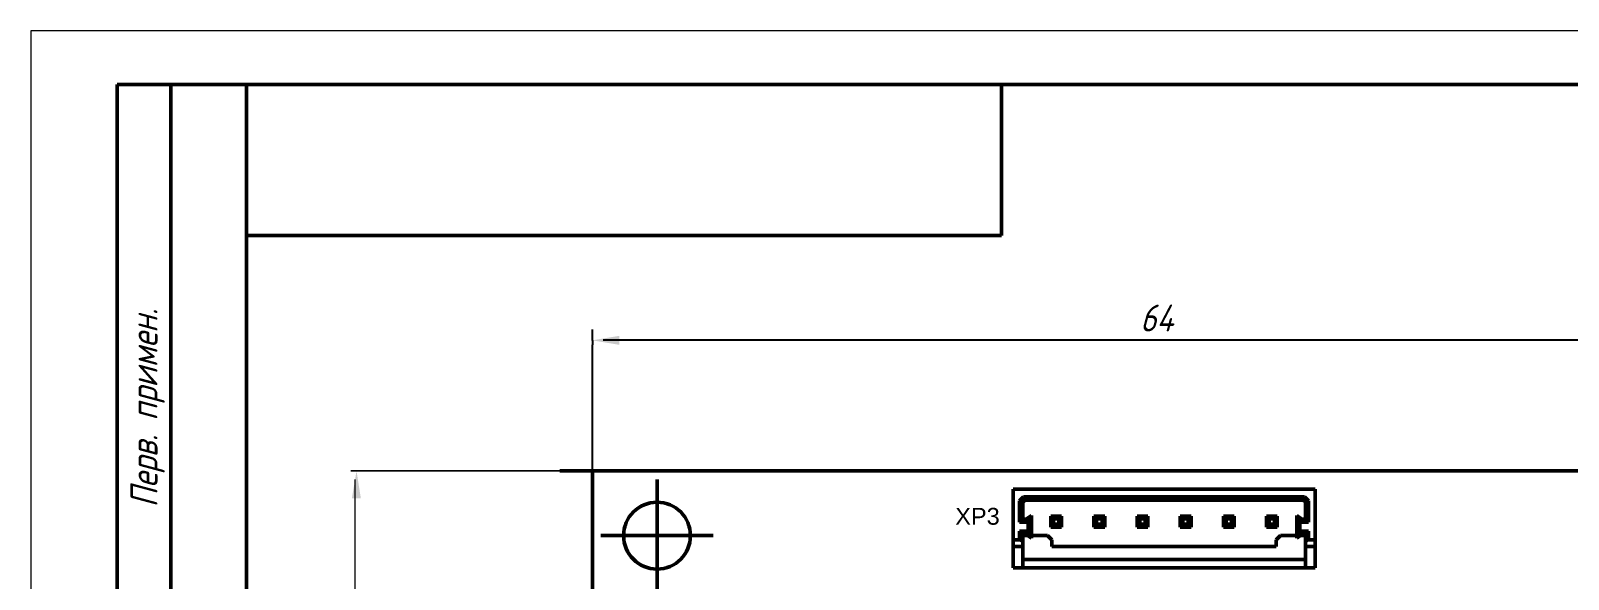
# Model space of a CAD drawing. Header units: millimetres. Extents: x 0 to 866, y 0 to 297.
# Drawn here: x 0 to 142.5, y 246.1 to 297 of the extents above; entities that cross this region are included whole.
import ezdxf
from ezdxf.enums import TextEntityAlignment as Align

# ---------------------------------------------------------------- set-up
doc = ezdxf.new("R2010")
doc.units = ezdxf.units.MM
doc.linetypes.add('ACAD_ISO10W100', pattern=[18, 12, -3, 0, -3])
for name, color, linetype, lineweight in [('AXIS', 2, 'ACAD_ISO10W100', 25), ('OSN25', 2, 'Continuous', 20), ('OSN50', 3, 'Continuous', 50), ('TEXT', 1, 'Continuous', 30)]:
    doc.layers.add(name, color=color, linetype=linetype, lineweight=lineweight)
doc.layers.add('Dim', color=2, linetype='Continuous')
doc.styles.add('Arial0', font='arial.ttf', dxfattribs={"height": 1.2192})
doc.styles.add('E', font='simplex.shx', dxfattribs={"width": 0.8, "oblique": 15})

msp = doc.modelspace()

# ---------------------------------------------------------------- linework, layer by layer
at = {"layer": 'AXIS'}
msp.add_line((52.07, 256.14), (52.07, 267.87), dxfattribs=at)
at = {"layer": 'Dim'}
for p, q in [((52.07, 268.29), (52.07, 269.29)), ((52.07, 268.29), (52.07, 267.87)), ((53.06, 268.33), (161.03, 268.33))]:
    msp.add_line(p, q, dxfattribs=at)
for points in [[(54.57, 268.71), (54.57, 267.87), (52.07, 268.29)], [(54.57, 268.71), (54.57, 267.87), (52.07, 268.29)], [(30.6, 253.64), (29.77, 253.64), (30.2, 256.18)]]:
    msp.add_solid(points, dxfattribs=at)
at = {"layer": 'OSN25', "color": 2}
for p, q in [((52.66, 256.18), (29.66, 256.18)), ((29.66, 256.18), (52.66, 256.18)), ((30.06, 205.18), (30.06, 255.37)), ((58.06, 244.98), (58.06, 255.38)), ((52.86, 250.18), (63.26, 250.18))]:
    msp.add_line(p, q, dxfattribs=at)
at = {"layer": 'OSN25', "linetype": 'Continuous'}
msp.add_lwpolyline([(0, 0), (420, 0), (420, 297), (0, 297)], close=True, dxfattribs=at)
at = {"layer": 'OSN50'}
msp.add_line((13, 292), (13, 172), dxfattribs=at)
at = {"layer": 'OSN50', "color": 3}
for p, q in [((49.06, 256.18), (172.06, 256.18)), ((52.06, 156.18), (52.06, 256.18)), ((58.06, 244.98), (58.06, 255.38)), ((119.06, 254.48), (91.06, 254.48)), ((91.06, 254.48), (91.06, 247.18)), ((91.06, 249.78), (91.06, 254.48)), ((119.06, 254.48), (91.06, 254.48)), ((119.06, 254.48), (91.06, 254.48)), ((91.06, 254.48), (91.06, 247.18)), ((91.06, 249.78), (91.06, 254.48)), ((119.06, 254.48), (91.06, 254.48)), ((92.04, 253.78), (91.66, 253.41)), ((92.04, 253.78), (91.66, 253.41)), ((92.16, 253.48), (92.04, 253.78)), ((118.09, 253.78), (92.04, 253.78)), ((92.16, 253.48), (92.04, 253.78)), ((118.09, 253.78), (92.04, 253.78)), ((118.09, 253.78), (117.96, 253.48)), ((118.09, 253.78), (117.96, 253.48)), ((118.46, 253.41), (118.09, 253.78)), ((118.46, 253.41), (118.09, 253.78)), ((119.06, 247.18), (119.06, 254.48)), ((119.06, 249.78), (119.06, 254.48)), ((119.06, 247.18), (119.06, 254.48)), ((119.06, 249.78), (119.06, 254.48)), ((91.96, 253.28), (91.66, 253.41)), ((91.66, 251.42), (91.66, 253.41)), ((91.96, 253.28), (91.66, 253.41)), ((91.66, 251.42), (91.66, 253.41)), ((92.16, 253.48), (91.96, 253.28)), ((92.16, 253.48), (91.96, 253.28)), ((91.96, 251.72), (91.96, 253.28)), ((91.96, 251.72), (91.96, 253.28)), ((117.96, 253.48), (92.16, 253.48)), ((117.96, 253.48), (92.16, 253.48)), ((118.16, 253.28), (117.96, 253.48)), ((118.16, 253.28), (117.96, 253.48)), ((118.46, 253.41), (118.16, 253.28)), ((118.46, 253.41), (118.16, 253.28)), ((118.16, 251.72), (118.16, 253.28)), ((118.16, 251.72), (118.16, 253.28)), ((118.46, 251.42), (118.46, 253.41)), ((118.46, 251.42), (118.46, 253.41)), ((91.96, 251.72), (91.66, 251.42)), ((91.96, 251.72), (91.66, 251.42)), ((92.37, 251.42), (91.66, 251.42)), ((92.37, 251.42), (91.66, 251.42)), ((92.28, 251.72), (91.96, 251.72)), ((92.28, 251.72), (91.96, 251.72)), ((92.76, 252.04), (92.28, 251.72)), ((92.76, 252.04), (92.28, 251.72)), ((92.37, 251.42), (92.28, 251.72)), ((92.37, 251.42), (92.28, 251.72)), ((92.46, 251.48), (92.37, 251.42)), ((92.46, 251.48), (92.37, 251.42)), ((92.76, 252.04), (92.46, 251.48)), ((92.76, 252.04), (92.46, 251.48)), ((92.46, 250.52), (92.46, 251.48)), ((92.46, 250.52), (92.46, 251.48)), ((92.76, 249.96), (92.76, 252.04)), ((92.76, 249.96), (92.76, 252.04)), ((95.56, 251.98), (94.56, 251.98)), ((94.81, 251.73), (94.56, 251.98)), ((94.56, 250.98), (94.56, 251.98)), ((95.56, 251.98), (94.56, 251.98)), ((94.81, 251.73), (94.56, 251.98)), ((94.56, 250.98), (94.56, 251.98)), ((94.81, 251.23), (94.56, 250.98)), ((94.81, 251.23), (94.56, 250.98)), ((95.56, 250.98), (94.56, 250.98)), ((95.56, 250.98), (94.56, 250.98)), ((95.31, 251.73), (94.81, 251.73)), ((94.81, 251.23), (94.81, 251.73)), ((95.31, 251.73), (94.81, 251.73)), ((94.81, 251.23), (94.81, 251.73)), ((95.31, 251.23), (94.81, 251.23)), ((95.31, 251.23), (94.81, 251.23)), ((95.56, 251.98), (95.31, 251.73)), ((95.56, 251.98), (95.31, 251.73)), ((95.31, 251.23), (95.31, 251.73)), ((95.31, 251.23), (95.31, 251.73)), ((95.56, 250.98), (95.31, 251.23)), ((95.56, 250.98), (95.31, 251.23)), ((95.56, 250.98), (95.56, 251.98)), ((95.56, 250.98), (95.56, 251.98)), ((99.56, 251.98), (98.56, 251.98)), ((98.81, 251.73), (98.56, 251.98)), ((98.56, 250.98), (98.56, 251.98)), ((99.56, 251.98), (98.56, 251.98)), ((98.81, 251.73), (98.56, 251.98)), ((98.56, 250.98), (98.56, 251.98)), ((98.81, 251.23), (98.56, 250.98)), ((98.81, 251.23), (98.56, 250.98)), ((99.56, 250.98), (98.56, 250.98)), ((99.56, 250.98), (98.56, 250.98)), ((99.31, 251.73), (98.81, 251.73)), ((98.81, 251.23), (98.81, 251.73)), ((99.31, 251.73), (98.81, 251.73)), ((98.81, 251.23), (98.81, 251.73)), ((99.31, 251.23), (98.81, 251.23)), ((99.31, 251.23), (98.81, 251.23)), ((99.56, 251.98), (99.31, 251.73)), ((99.56, 251.98), (99.31, 251.73)), ((99.31, 251.23), (99.31, 251.73)), ((99.31, 251.23), (99.31, 251.73)), ((99.56, 250.98), (99.31, 251.23)), ((99.56, 250.98), (99.31, 251.23)), ((99.56, 250.98), (99.56, 251.98)), ((99.56, 250.98), (99.56, 251.98)), ((103.56, 251.98), (102.56, 251.98)), ((102.81, 251.73), (102.56, 251.98)), ((102.56, 250.98), (102.56, 251.98)), ((103.56, 251.98), (102.56, 251.98)), ((102.81, 251.73), (102.56, 251.98)), ((102.56, 250.98), (102.56, 251.98)), ((102.81, 251.23), (102.56, 250.98)), ((102.81, 251.23), (102.56, 250.98)), ((103.56, 250.98), (102.56, 250.98)), ((103.56, 250.98), (102.56, 250.98)), ((103.31, 251.73), (102.81, 251.73)), ((102.81, 251.23), (102.81, 251.73)), ((103.31, 251.73), (102.81, 251.73)), ((102.81, 251.23), (102.81, 251.73)), ((103.31, 251.23), (102.81, 251.23)), ((103.31, 251.23), (102.81, 251.23)), ((103.56, 251.98), (103.31, 251.73)), ((103.56, 251.98), (103.31, 251.73)), ((103.31, 251.23), (103.31, 251.73)), ((103.31, 251.23), (103.31, 251.73)), ((103.56, 250.98), (103.31, 251.23)), ((103.56, 250.98), (103.31, 251.23)), ((103.56, 250.98), (103.56, 251.98)), ((103.56, 250.98), (103.56, 251.98)), ((107.56, 251.98), (106.56, 251.98)), ((106.81, 251.73), (106.56, 251.98)), ((106.56, 250.98), (106.56, 251.98)), ((107.56, 251.98), (106.56, 251.98)), ((106.81, 251.73), (106.56, 251.98)), ((106.56, 250.98), (106.56, 251.98)), ((106.81, 251.23), (106.56, 250.98)), ((106.81, 251.23), (106.56, 250.98)), ((107.56, 250.98), (106.56, 250.98)), ((107.56, 250.98), (106.56, 250.98)), ((107.31, 251.73), (106.81, 251.73)), ((106.81, 251.23), (106.81, 251.73)), ((107.31, 251.73), (106.81, 251.73)), ((106.81, 251.23), (106.81, 251.73)), ((107.31, 251.23), (106.81, 251.23)), ((107.31, 251.23), (106.81, 251.23)), ((107.56, 251.98), (107.31, 251.73)), ((107.56, 251.98), (107.31, 251.73)), ((107.31, 251.23), (107.31, 251.73)), ((107.31, 251.23), (107.31, 251.73)), ((107.56, 250.98), (107.31, 251.23)), ((107.56, 250.98), (107.31, 251.23)), ((107.56, 250.98), (107.56, 251.98)), ((107.56, 250.98), (107.56, 251.98)), ((111.56, 251.98), (110.56, 251.98)), ((110.81, 251.73), (110.56, 251.98)), ((110.56, 250.98), (110.56, 251.98)), ((111.56, 251.98), (110.56, 251.98)), ((110.81, 251.73), (110.56, 251.98)), ((110.56, 250.98), (110.56, 251.98)), ((110.81, 251.23), (110.56, 250.98)), ((110.81, 251.23), (110.56, 250.98)), ((111.56, 250.98), (110.56, 250.98)), ((111.56, 250.98), (110.56, 250.98)), ((111.31, 251.73), (110.81, 251.73)), ((110.81, 251.23), (110.81, 251.73)), ((111.31, 251.73), (110.81, 251.73)), ((110.81, 251.23), (110.81, 251.73)), ((111.31, 251.23), (110.81, 251.23)), ((111.31, 251.23), (110.81, 251.23)), ((111.56, 251.98), (111.31, 251.73)), ((111.56, 251.98), (111.31, 251.73)), ((111.31, 251.23), (111.31, 251.73)), ((111.31, 251.23), (111.31, 251.73)), ((111.56, 250.98), (111.31, 251.23)), ((111.56, 250.98), (111.31, 251.23)), ((111.56, 250.98), (111.56, 251.98)), ((111.56, 250.98), (111.56, 251.98)), ((115.56, 251.98), (114.56, 251.98)), ((114.81, 251.73), (114.56, 251.98)), ((114.56, 250.98), (114.56, 251.98)), ((115.56, 251.98), (114.56, 251.98)), ((114.81, 251.73), (114.56, 251.98)), ((114.56, 250.98), (114.56, 251.98)), ((114.81, 251.23), (114.56, 250.98)), ((114.81, 251.23), (114.56, 250.98)), ((115.56, 250.98), (114.56, 250.98)), ((115.56, 250.98), (114.56, 250.98)), ((115.31, 251.73), (114.81, 251.73)), ((114.81, 251.23), (114.81, 251.73)), ((115.31, 251.73), (114.81, 251.73)), ((114.81, 251.23), (114.81, 251.73)), ((115.31, 251.23), (114.81, 251.23)), ((115.31, 251.23), (114.81, 251.23)), ((115.56, 251.98), (115.31, 251.73)), ((115.56, 251.98), (115.31, 251.73)), ((115.31, 251.23), (115.31, 251.73)), ((115.31, 251.23), (115.31, 251.73)), ((115.56, 250.98), (115.31, 251.23)), ((115.56, 250.98), (115.31, 251.23)), ((115.56, 250.98), (115.56, 251.98)), ((115.56, 250.98), (115.56, 251.98)), ((117.84, 251.72), (117.36, 252.04)), ((117.66, 251.48), (117.36, 252.04)), ((117.36, 249.96), (117.36, 252.04)), ((117.84, 251.72), (117.36, 252.04)), ((117.66, 251.48), (117.36, 252.04)), ((117.36, 249.96), (117.36, 252.04)), ((117.75, 251.42), (117.66, 251.48)), ((117.66, 250.52), (117.66, 251.48)), ((117.75, 251.42), (117.66, 251.48)), ((117.66, 250.52), (117.66, 251.48)), ((117.84, 251.72), (117.75, 251.42)), ((117.84, 251.72), (117.75, 251.42)), ((118.46, 251.42), (117.75, 251.42)), ((118.46, 251.42), (117.75, 251.42)), ((118.16, 251.72), (117.84, 251.72)), ((118.16, 251.72), (117.84, 251.72)), ((118.46, 251.42), (118.16, 251.72)), ((118.46, 251.42), (118.16, 251.72)), ((52.86, 250.18), (63.26, 250.18)), ((91.66, 249.78), (91.06, 249.78)), ((91.06, 249.18), (91.06, 249.78)), ((91.66, 249.78), (91.06, 249.78)), ((91.06, 249.18), (91.06, 249.78)), ((92.37, 250.58), (91.66, 250.58)), ((91.96, 250.28), (91.66, 250.58)), ((91.66, 249.78), (91.66, 250.58)), ((92.37, 250.58), (91.66, 250.58)), ((91.96, 250.28), (91.66, 250.58)), ((91.66, 249.78), (91.66, 250.58)), ((91.96, 249.63), (91.66, 249.78)), ((91.96, 249.63), (91.66, 249.78)), ((92.28, 250.28), (91.96, 250.28)), ((91.96, 249.63), (91.96, 250.28)), ((92.28, 250.28), (91.96, 250.28)), ((91.96, 249.63), (91.96, 250.28)), ((92.43, 250.18), (91.96, 250.18)), ((92.43, 250.18), (91.96, 250.18)), ((91.96, 249.18), (91.96, 249.63)), ((91.96, 249.18), (91.96, 249.63)), ((91.96, 249.18), (91.96, 249.63)), ((91.96, 249.18), (91.96, 249.63)), ((92.37, 250.58), (92.28, 250.28)), ((92.37, 250.58), (92.28, 250.28)), ((92.76, 249.96), (92.28, 250.28)), ((92.76, 249.96), (92.28, 250.28)), ((92.46, 250.52), (92.37, 250.58)), ((92.46, 250.52), (92.37, 250.58)), ((92.76, 249.96), (92.46, 250.52)), ((92.76, 249.96), (92.46, 250.52)), ((94.26, 250.18), (92.76, 250.18)), ((94.26, 250.18), (92.76, 250.18)), ((94.66, 249.78), (94.26, 250.18)), ((94.66, 249.78), (94.26, 250.18)), ((94.66, 249.18), (94.66, 249.78)), ((94.66, 249.18), (94.66, 249.78)), ((115.86, 250.18), (115.46, 249.78)), ((115.86, 250.18), (115.46, 249.78)), ((115.46, 249.18), (115.46, 249.78)), ((115.46, 249.18), (115.46, 249.78)), ((117.36, 250.18), (115.86, 250.18)), ((117.36, 250.18), (115.86, 250.18)), ((117.66, 250.52), (117.36, 249.96)), ((117.66, 250.52), (117.36, 249.96)), ((117.84, 250.28), (117.36, 249.96)), ((117.84, 250.28), (117.36, 249.96)), ((117.75, 250.58), (117.66, 250.52)), ((117.75, 250.58), (117.66, 250.52)), ((118.16, 250.18), (117.69, 250.18)), ((118.16, 250.18), (117.69, 250.18)), ((117.84, 250.28), (117.75, 250.58)), ((118.46, 250.58), (117.75, 250.58)), ((117.84, 250.28), (117.75, 250.58)), ((118.46, 250.58), (117.75, 250.58)), ((118.16, 250.28), (117.84, 250.28)), ((118.16, 250.28), (117.84, 250.28)), ((118.46, 250.58), (118.16, 250.28)), ((118.46, 250.58), (118.16, 250.28)), ((118.16, 249.63), (118.16, 250.28)), ((118.16, 249.63), (118.16, 250.28)), ((118.46, 249.78), (118.16, 249.63)), ((118.46, 249.78), (118.16, 249.63)), ((118.16, 249.18), (118.16, 249.63)), ((118.16, 249.18), (118.16, 249.63)), ((118.16, 249.18), (118.16, 249.63)), ((118.16, 249.18), (118.16, 249.63)), ((118.46, 249.78), (118.46, 250.58)), ((118.46, 249.78), (118.46, 250.58)), ((119.06, 249.78), (118.46, 249.78)), ((119.06, 249.78), (118.46, 249.78)), ((119.06, 249.18), (119.06, 249.78)), ((119.06, 249.18), (119.06, 249.78)), ((91.06, 247.18), (91.06, 249.18)), ((91.96, 249.18), (91.06, 249.18)), ((91.06, 247.18), (91.06, 249.18)), ((91.96, 249.18), (91.06, 249.18)), ((91.96, 247.18), (91.96, 249.18)), ((91.96, 247.18), (91.96, 249.18)), ((115.46, 249.18), (94.66, 249.18)), ((115.46, 249.18), (94.66, 249.18)), ((118.16, 247.18), (118.16, 249.18)), ((119.06, 249.18), (118.16, 249.18)), ((118.16, 247.18), (118.16, 249.18)), ((119.06, 249.18), (118.16, 249.18)), ((119.06, 247.18), (119.06, 249.18)), ((119.06, 247.18), (119.06, 249.18)), ((91.06, 247.18), (119.06, 247.18)), ((91.96, 247.18), (91.06, 247.18)), ((91.06, 247.18), (119.06, 247.18)), ((91.96, 247.18), (91.06, 247.18)), ((118.16, 247.98), (91.96, 247.98)), ((118.16, 247.98), (91.96, 247.98)), ((118.16, 247.18), (91.96, 247.18)), ((118.16, 247.18), (91.96, 247.18)), ((119.06, 247.18), (118.16, 247.18)), ((119.06, 247.18), (118.16, 247.18))]:
    msp.add_line(p, q, dxfattribs=at)
at = {"layer": 'OSN50'}
for points in [[(20, 292), (8, 292)], [(8, 292), (8, 172)], [(90, 278), (90, 292)], [(20, 278), (90, 278)]]:
    msp.add_lwpolyline(points, dxfattribs=at)
at = {"layer": 'OSN50', "linetype": 'Continuous'}
msp.add_lwpolyline([(20, 5), (415, 5), (415, 292), (20, 292)], close=True, dxfattribs=at)
at = {"layer": 'OSN50', "color": 3}
for start, end in [(90, 180), (0, 90), (180, 270), (270, 0)]:
    msp.add_arc((58.06, 250.18), 3.1, start, end, dxfattribs=at)

# ---------------------------------------------------------------- texts
at = {"layer": 'TEXT', "style": 'E', "oblique": 15, "width": 0.8}
msp.add_text('Перв. примен.', height=2.5, rotation=90, dxfattribs=at).set_placement((10.5, 262), align=Align.MIDDLE_CENTER)
at = {"layer": 'TEXT', "color": 1, "style": 'Arial0'}
msp.add_text('XP3', height=1.563, dxfattribs=at).set_placement((85.7, 251.19))
at = {"layer": 'TEXT', "insert": (104.37, 270.36), "char_height": 2.5, "attachment_point": 5, "style": 'E'}
msp.add_mtext('64', dxfattribs=at)

doc.saveas('drawing.dxf')
